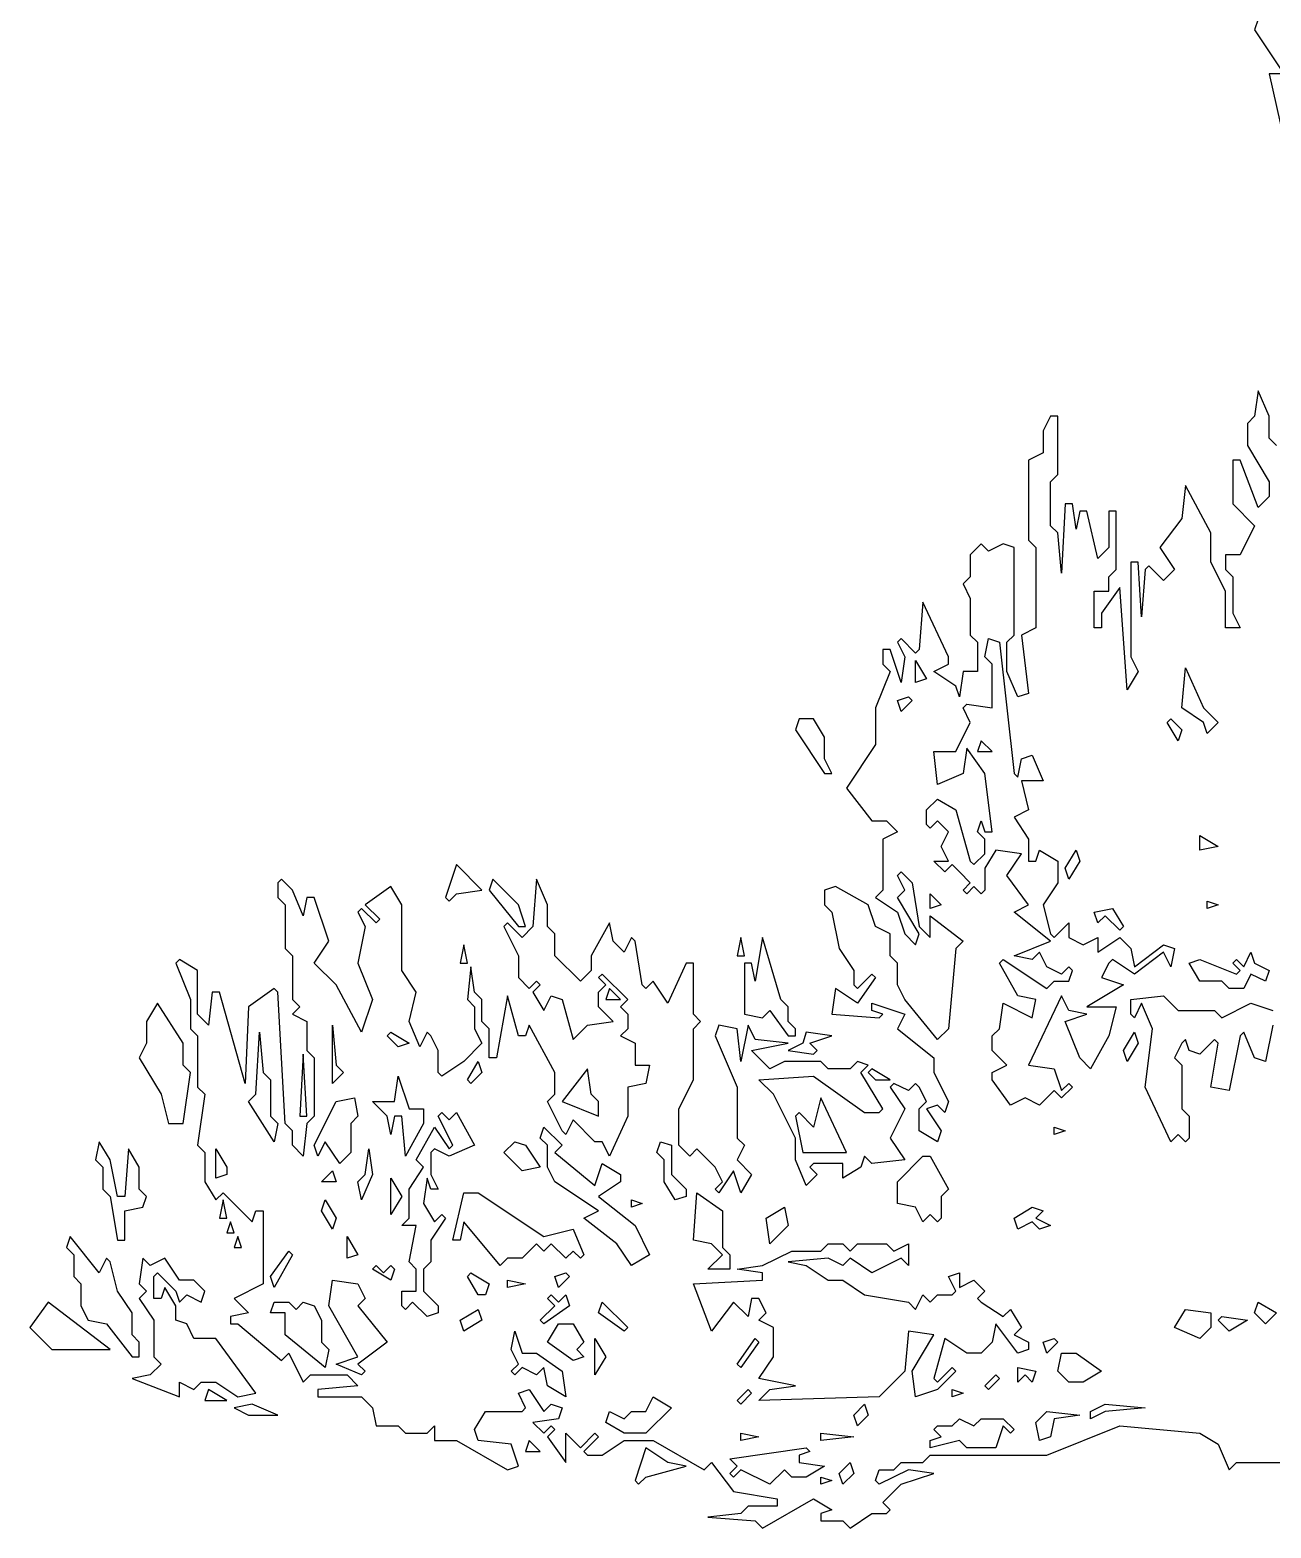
# Model space of a CAD drawing. Header units: millimetres. Extents: x -1921 to 1919, y -2 to 9002.
# Drawn here: x -1837 to -1088, y 4000 to 4905 of the extents above; entities that cross this region are included whole.
import ezdxf

# ---------------------------------------------------------------- set-up
doc = ezdxf.new("R2010")
doc.units = ezdxf.units.MM
doc.layers.add('ALMOND-DRAW-PROFILE', color=7, linetype='Continuous', lineweight=25)

msp = doc.modelspace()

# ---------------------------------------------------------------- linework, layer by layer
at = {"layer": 'ALMOND-DRAW-PROFILE'}
for points in [[(-1095.29, 4911.69), (-1097.49, 4905.09), (-1079.88, 4878.67), (-1088.69, 4878.67), (-1079.88, 4839.04)], [(-1084.28, 4654.11), (-1088.69, 4658.51), (-1088.69, 4671.72), (-1095.29, 4687.13), (-1097.49, 4671.72), (-1101.9, 4667.32), (-1101.9, 4654.11), (-1088.69, 4632.09), (-1088.69, 4623.29), (-1095.29, 4616.68), (-1106.3, 4645.3), (-1110.7, 4645.3), (-1110.7, 4618.88), (-1097.49, 4605.68), (-1106.3, 4588.06), (-1115.11, 4588.06), (-1115.11, 4579.26), (-1110.7, 4574.85), (-1110.7, 4552.84), (-1106.3, 4544.03), (-1115.11, 4544.03), (-1115.11, 4566.05), (-1123.91, 4583.66), (-1123.91, 4601.27), (-1139.32, 4629.89), (-1141.52, 4610.08), (-1154.73, 4592.47), (-1145.93, 4579.26), (-1152.53, 4572.65), (-1161.34, 4581.46), (-1163.54, 4579.26), (-1165.74, 4550.64), (-1167.94, 4583.66), (-1172.35, 4583.66), (-1172.35, 4526.42), (-1167.94, 4517.61), (-1174.55, 4506.6), (-1178.95, 4568.25), (-1189.96, 4552.84), (-1189.96, 4544.03), (-1194.36, 4544.03), (-1194.36, 4566.05), (-1185.56, 4566.05), (-1185.56, 4574.85), (-1181.15, 4579.26), (-1181.15, 4614.48), (-1185.56, 4614.48), (-1185.56, 4592.47), (-1192.16, 4585.86), (-1198.77, 4614.48), (-1203.17, 4614.48), (-1205.37, 4603.47), (-1207.57, 4618.88), (-1211.97, 4618.88), (-1214.18, 4577.05), (-1216.38, 4601.27), (-1220.78, 4605.68), (-1220.78, 4632.09), (-1216.38, 4636.5), (-1216.38, 4671.72), (-1220.78, 4671.72), (-1225.18, 4662.92), (-1225.18, 4649.71), (-1233.99, 4645.3), (-1233.99, 4596.87), (-1229.59, 4592.47), (-1229.59, 4544.03), (-1238.39, 4539.63), (-1233.99, 4504.4), (-1240.6, 4502.2), (-1247.2, 4517.61), (-1247.2, 4535.23), (-1242.8, 4539.63), (-1242.8, 4592.47), (-1249.4, 4594.67), (-1258.21, 4590.26), (-1262.61, 4594.67), (-1269.22, 4588.06), (-1269.22, 4574.85), (-1273.62, 4570.45), (-1269.22, 4561.64), (-1269.22, 4539.63), (-1264.81, 4535.23), (-1264.81, 4517.61), (-1273.62, 4517.61), (-1275.82, 4502.2), (-1278.02, 4508.81), (-1291.23, 4517.61), (-1282.42, 4522.02), (-1282.42, 4526.42), (-1297.84, 4559.44), (-1300.04, 4530.82), (-1302.24, 4528.62), (-1311.05, 4537.43), (-1313.25, 4535.23), (-1308.84, 4526.42), (-1311.05, 4511.01), (-1317.65, 4530.82), (-1322.05, 4530.82), (-1322.05, 4522.02), (-1317.65, 4517.61), (-1326.46, 4495.6), (-1326.46, 4473.58), (-1344.07, 4447.16), (-1328.66, 4427.35), (-1319.85, 4427.35), (-1313.25, 4420.74), (-1322.05, 4416.34), (-1322.05, 4385.52), (-1326.46, 4381.12), (-1313.25, 4372.31), (-1308.84, 4359.1), (-1302.24, 4352.5), (-1300.04, 4359.1), (-1313.25, 4381.12), (-1308.84, 4385.52), (-1313.25, 4394.32), (-1311.05, 4396.53), (-1304.44, 4389.92), (-1300.04, 4363.5), (-1293.43, 4356.9), (-1293.43, 4370.11), (-1273.62, 4354.7), (-1278.02, 4350.29), (-1282.42, 4301.86), (-1289.03, 4295.25), (-1308.84, 4319.47), (-1313.25, 4328.28), (-1313.25, 4341.49), (-1317.65, 4345.89), (-1317.65, 4359.1), (-1326.46, 4363.5), (-1330.86, 4376.71), (-1350.67, 4387.72), (-1357.28, 4385.52), (-1357.28, 4376.71), (-1352.88, 4372.31), (-1348.47, 4350.29), (-1339.67, 4337.08), (-1339.67, 4328.28), (-1337.46, 4326.08), (-1328.66, 4334.88), (-1326.46, 4332.68), (-1337.46, 4317.27), (-1350.67, 4326.08), (-1352.88, 4310.67), (-1324.25, 4308.46), (-1322.05, 4310.67), (-1328.66, 4312.87), (-1328.66, 4317.27), (-1308.84, 4310.67), (-1313.25, 4301.86), (-1291.23, 4284.25), (-1291.23, 4275.44), (-1282.42, 4257.83), (-1284.63, 4251.22), (-1289.03, 4255.63), (-1295.63, 4253.42), (-1286.83, 4240.22), (-1289.03, 4233.61), (-1300.04, 4240.22), (-1300.04, 4253.42), (-1295.63, 4257.83), (-1300.04, 4266.63), (-1302.24, 4268.84), (-1306.64, 4264.43), (-1315.45, 4268.84), (-1317.65, 4266.63), (-1308.84, 4253.42), (-1317.65, 4235.81), (-1308.84, 4222.6), (-1328.66, 4220.4), (-1333.06, 4224.8), (-1335.26, 4218.2), (-1346.27, 4211.59), (-1346.27, 4220.4), (-1363.88, 4220.4), (-1366.08, 4218.2), (-1361.68, 4213.8), (-1368.29, 4207.19), (-1374.89, 4222.6), (-1374.89, 4235.81), (-1388.1, 4262.23), (-1396.91, 4271.04), (-1363.88, 4273.24), (-1333.06, 4251.22), (-1324.25, 4251.22), (-1322.05, 4253.42), (-1335.26, 4275.44), (-1330.86, 4279.84), (-1337.46, 4282.05), (-1341.87, 4277.64), (-1355.08, 4277.64), (-1359.48, 4282.05), (-1381.5, 4282.05), (-1390.3, 4277.64), (-1401.31, 4288.65), (-1379.29, 4293.05), (-1399.11, 4295.25), (-1403.51, 4304.06), (-1407.91, 4282.05), (-1410.12, 4301.86), (-1421.12, 4304.06), (-1423.33, 4297.46), (-1410.12, 4266.63), (-1410.12, 4235.81), (-1405.71, 4231.41), (-1410.12, 4222.6), (-1401.31, 4213.8), (-1407.91, 4202.79), (-1412.32, 4216), (-1421.12, 4202.79), (-1423.33, 4204.99), (-1418.92, 4209.39), (-1423.33, 4218.2), (-1434.33, 4229.21), (-1438.74, 4224.8), (-1445.34, 4231.41), (-1445.34, 4253.42), (-1436.53, 4271.04), (-1436.53, 4301.86), (-1432.13, 4306.26), (-1436.53, 4310.67), (-1436.53, 4341.49), (-1440.94, 4341.49), (-1451.95, 4317.27), (-1460.75, 4330.48), (-1465.15, 4326.08), (-1467.36, 4328.28), (-1471.76, 4354.7), (-1473.96, 4356.9), (-1478.36, 4348.09), (-1484.97, 4354.7), (-1487.17, 4365.7), (-1498.18, 4345.89), (-1498.18, 4337.08), (-1504.78, 4330.48), (-1520.19, 4345.89), (-1520.19, 4359.1), (-1524.6, 4363.5), (-1524.6, 4376.71), (-1531.2, 4392.12), (-1533.4, 4363.5), (-1540.01, 4356.9), (-1548.81, 4365.7), (-1551.02, 4363.5), (-1542.21, 4345.89), (-1542.21, 4332.68), (-1535.6, 4326.08), (-1531.2, 4330.48), (-1529, 4328.28), (-1533.4, 4323.87), (-1526.8, 4312.87), (-1522.4, 4321.67), (-1515.79, 4319.47), (-1509.19, 4295.25), (-1500.38, 4304.06), (-1484.97, 4306.26), (-1493.78, 4315.07), (-1493.78, 4323.87), (-1489.37, 4328.28), (-1493.78, 4332.68), (-1491.57, 4334.88), (-1476.16, 4319.47), (-1480.57, 4315.07), (-1476.16, 4310.67), (-1476.16, 4301.86), (-1480.57, 4297.46), (-1471.76, 4293.05), (-1471.76, 4279.84), (-1462.95, 4279.84), (-1465.15, 4268.84), (-1476.16, 4266.63), (-1476.16, 4249.02), (-1487.17, 4224.8), (-1491.57, 4233.61), (-1495.98, 4233.61), (-1509.19, 4246.82), (-1513.59, 4238.01), (-1515.79, 4240.22), (-1524.6, 4257.83), (-1520.19, 4262.23), (-1520.19, 4275.44), (-1535.6, 4304.06), (-1537.81, 4297.46), (-1542.21, 4297.46), (-1548.81, 4321.67), (-1555.42, 4284.25), (-1559.82, 4284.25), (-1559.82, 4301.86), (-1564.23, 4306.26), (-1564.23, 4319.47), (-1568.63, 4323.87), (-1570.83, 4339.29), (-1573.03, 4319.47), (-1568.63, 4315.07), (-1568.63, 4301.86), (-1564.23, 4293.05), (-1575.23, 4282.05), (-1588.44, 4273.24), (-1590.64, 4275.44), (-1590.64, 4288.65), (-1595.05, 4297.46), (-1597.25, 4299.66), (-1601.65, 4290.85), (-1608.26, 4306.26), (-1603.85, 4323.87), (-1612.66, 4337.08), (-1612.66, 4376.71), (-1619.26, 4387.72), (-1634.68, 4376.71), (-1625.87, 4367.91), (-1628.07, 4365.7), (-1636.88, 4374.51), (-1639.08, 4372.31), (-1634.68, 4363.5), (-1639.08, 4341.49), (-1630.27, 4319.47), (-1636.88, 4299.66), (-1652.29, 4328.28), (-1665.5, 4341.49), (-1656.69, 4354.7), (-1665.5, 4381.12), (-1669.9, 4381.12), (-1672.1, 4370.11), (-1678.71, 4385.52), (-1685.31, 4392.12), (-1687.51, 4389.92), (-1687.51, 4381.12), (-1683.11, 4376.71), (-1683.11, 4350.29), (-1678.71, 4345.89), (-1678.71, 4319.47), (-1674.3, 4315.07), (-1678.71, 4310.67), (-1669.9, 4306.26), (-1669.9, 4288.65), (-1665.5, 4284.25), (-1665.5, 4249.02), (-1669.9, 4244.62), (-1672.1, 4224.8), (-1678.71, 4231.41), (-1678.71, 4240.22), (-1683.11, 4244.62), (-1687.51, 4323.87), (-1689.71, 4326.08), (-1705.13, 4315.07), (-1707.33, 4268.84), (-1722.74, 4323.87), (-1727.14, 4323.87), (-1729.34, 4304.06), (-1735.95, 4310.67), (-1735.95, 4337.08), (-1746.96, 4343.69), (-1749.16, 4341.49), (-1740.35, 4319.47), (-1740.35, 4301.86), (-1735.95, 4297.46), (-1735.95, 4266.63), (-1731.54, 4262.23), (-1735.95, 4231.41), (-1731.54, 4227.01), (-1731.54, 4209.39), (-1724.94, 4198.39), (-1720.54, 4202.79), (-1702.92, 4185.18), (-1700.72, 4191.78), (-1696.32, 4191.78), (-1696.32, 4147.75), (-1713.93, 4138.94), (-1705.13, 4130.14), (-1716.13, 4127.94), (-1716.13, 4123.53), (-1711.73, 4123.53), (-1685.31, 4101.52), (-1680.91, 4105.92), (-1672.1, 4088.31), (-1667.7, 4092.71), (-1645.68, 4092.71), (-1639.08, 4086.11), (-1663.3, 4083.9), (-1663.3, 4079.5), (-1636.88, 4079.5), (-1630.27, 4072.9), (-1628.07, 4061.89), (-1614.86, 4061.89), (-1610.46, 4057.49), (-1597.25, 4057.49), (-1592.85, 4061.89), (-1592.85, 4053.08), (-1579.64, 4053.08), (-1548.81, 4035.47), (-1542.21, 4037.67), (-1546.61, 4050.88), (-1566.43, 4053.08), (-1568.63, 4059.69), (-1562.02, 4070.69), (-1540.01, 4070.69), (-1537.81, 4072.9), (-1542.21, 4081.7), (-1535.6, 4083.9), (-1526.8, 4070.69), (-1522.4, 4075.1), (-1515.79, 4072.9), (-1517.99, 4066.29), (-1533.4, 4064.09), (-1526.8, 4057.49), (-1522.4, 4061.89), (-1520.19, 4059.69), (-1524.6, 4055.28), (-1513.59, 4039.87), (-1513.59, 4057.49), (-1504.78, 4048.68), (-1495.98, 4057.49), (-1493.78, 4055.28), (-1502.58, 4046.48), (-1500.38, 4044.28), (-1491.57, 4044.28), (-1478.36, 4053.08), (-1460.75, 4053.08), (-1429.93, 4035.47), (-1425.53, 4039.87), (-1412.32, 4022.26), (-1385.9, 4017.86), (-1385.9, 4013.45), (-1403.51, 4013.45), (-1407.91, 4009.05), (-1427.73, 4006.85), (-1399.11, 4004.65), (-1394.7, 4000.24), (-1363.88, 4017.86), (-1352.88, 4011.25), (-1359.48, 4009.05), (-1359.48, 4004.65), (-1346.27, 4004.65), (-1341.87, 4000.24), (-1328.66, 4009.05), (-1319.85, 4009.05), (-1317.65, 4011.25), (-1322.05, 4015.66), (-1311.05, 4026.66), (-1291.23, 4033.27), (-1306.64, 4035.47), (-1324.25, 4026.66), (-1326.46, 4028.86), (-1324.25, 4035.47), (-1315.45, 4035.47), (-1311.05, 4039.87), (-1297.84, 4039.87), (-1293.43, 4044.28), (-1222.98, 4044.28), (-1178.95, 4061.89), (-1130.52, 4057.49), (-1119.51, 4050.88), (-1112.9, 4035.47), (-1108.5, 4039.87), (-1060.07, 4039.87)], [(-1086.49, 4304.06), (-1090.89, 4282.05), (-1097.49, 4284.25), (-1104.1, 4299.66), (-1106.3, 4297.46), (-1112.9, 4264.43), (-1123.91, 4266.63), (-1119.51, 4293.05), (-1121.71, 4295.25), (-1130.52, 4286.45), (-1137.12, 4288.65), (-1139.32, 4295.25), (-1141.52, 4293.05), (-1145.93, 4284.25), (-1141.52, 4279.84), (-1141.52, 4253.42), (-1137.12, 4249.02), (-1137.12, 4235.81), (-1139.32, 4233.61), (-1143.73, 4238.01), (-1148.13, 4233.61), (-1163.54, 4266.63), (-1159.14, 4301.86), (-1165.74, 4317.27), (-1170.15, 4308.46), (-1172.35, 4310.67), (-1172.35, 4319.47), (-1152.53, 4321.67), (-1143.73, 4312.87), (-1121.71, 4312.87), (-1117.31, 4308.46), (-1099.7, 4317.27), (-1086.49, 4312.87)]]:
    msp.add_lwpolyline(points, dxfattribs=at)
for points in [[(-1245, 4255.63), (-1256.01, 4271.04), (-1256.01, 4275.44), (-1247.2, 4279.84), (-1256.01, 4288.65), (-1256.01, 4297.46), (-1251.6, 4301.86), (-1249.4, 4317.27), (-1231.79, 4308.46), (-1229.59, 4319.47), (-1240.6, 4321.67), (-1251.6, 4341.49), (-1249.4, 4343.69), (-1222.98, 4326.08), (-1218.58, 4330.48), (-1209.77, 4330.48), (-1207.57, 4337.08), (-1209.77, 4339.29), (-1214.18, 4334.88), (-1222.98, 4339.29), (-1227.39, 4348.09), (-1231.79, 4343.69), (-1242.8, 4345.89), (-1220.78, 4354.7), (-1242.8, 4372.31), (-1233.99, 4376.71), (-1247.2, 4394.32), (-1238.39, 4407.53), (-1253.8, 4409.74), (-1260.41, 4398.73), (-1260.41, 4385.52), (-1262.61, 4383.32), (-1267.01, 4387.72), (-1271.42, 4383.32), (-1273.62, 4385.52), (-1269.22, 4389.92), (-1275.82, 4396.53), (-1280.22, 4400.93), (-1284.63, 4396.53), (-1291.23, 4403.13), (-1282.42, 4403.13), (-1286.83, 4411.94), (-1282.42, 4420.74), (-1289.03, 4427.35), (-1293.43, 4422.95), (-1295.63, 4425.15), (-1295.63, 4433.95), (-1289.03, 4440.56), (-1278.02, 4433.95), (-1269.22, 4403.13), (-1267.01, 4400.93), (-1260.41, 4407.53), (-1260.41, 4416.34), (-1264.81, 4420.74), (-1262.61, 4427.35), (-1260.41, 4420.74), (-1256.01, 4420.74), (-1260.41, 4455.97), (-1271.42, 4471.38), (-1273.62, 4455.97), (-1289.03, 4449.36), (-1291.23, 4469.18), (-1278.02, 4469.18), (-1269.22, 4486.79), (-1273.62, 4495.6), (-1271.42, 4497.8), (-1256.01, 4495.6), (-1256.01, 4522.02), (-1260.41, 4526.42), (-1258.21, 4537.43), (-1251.6, 4535.23), (-1242.8, 4455.97), (-1240.6, 4453.77), (-1238.39, 4464.77), (-1231.79, 4466.98), (-1225.18, 4451.57), (-1238.39, 4451.57), (-1233.99, 4433.95), (-1242.8, 4429.55), (-1233.99, 4416.34), (-1233.99, 4403.13), (-1229.59, 4403.13), (-1227.39, 4409.74), (-1216.38, 4403.13), (-1216.38, 4389.92), (-1225.18, 4376.71), (-1220.78, 4359.1), (-1218.58, 4356.9), (-1209.77, 4365.7), (-1209.77, 4356.9), (-1200.97, 4352.5), (-1192.16, 4356.9), (-1192.16, 4348.09), (-1178.95, 4356.9), (-1172.35, 4350.29), (-1170.15, 4339.29), (-1152.53, 4352.5), (-1145.93, 4350.29), (-1148.13, 4339.29), (-1152.53, 4348.09), (-1170.15, 4334.88), (-1183.35, 4343.69), (-1185.56, 4341.49), (-1189.96, 4332.68), (-1176.75, 4328.28), (-1198.77, 4315.07), (-1181.15, 4315.07), (-1185.56, 4297.46), (-1196.56, 4277.64), (-1203.17, 4284.25), (-1211.97, 4306.26), (-1198.77, 4310.67), (-1209.77, 4312.87), (-1214.18, 4321.67), (-1233.99, 4279.84), (-1218.58, 4277.64), (-1214.18, 4264.43), (-1209.77, 4268.84), (-1207.57, 4266.63), (-1214.18, 4260.03), (-1218.58, 4264.43), (-1227.39, 4255.63), (-1236.19, 4260.03)], [(-1302.24, 4511.01), (-1302.24, 4524.22), (-1295.63, 4513.21)], [(-1126.11, 4480.19), (-1128.32, 4486.79), (-1141.52, 4495.6), (-1139.32, 4519.81), (-1128.32, 4495.6), (-1119.51, 4486.79)], [(-1311.05, 4493.4), (-1313.25, 4500), (-1306.64, 4502.2), (-1304.44, 4500)], [(-1357.28, 4455.97), (-1352.88, 4455.97), (-1357.28, 4464.77), (-1357.28, 4477.98), (-1363.88, 4488.99), (-1372.69, 4488.99), (-1374.89, 4482.39)], [(-1143.73, 4475.78), (-1150.33, 4486.79), (-1148.13, 4488.99), (-1141.52, 4482.39)], [(-1264.81, 4469.18), (-1256.01, 4469.18), (-1262.61, 4475.78)], [(-1130.52, 4409.74), (-1130.52, 4418.54), (-1119.51, 4411.94)], [(-1209.77, 4392.12), (-1211.97, 4398.73), (-1205.37, 4409.74), (-1203.17, 4403.13)], [(-1586.24, 4381.12), (-1584.04, 4378.91), (-1579.64, 4383.32), (-1564.23, 4385.52), (-1579.64, 4400.93)], [(-1542.21, 4363.5), (-1537.81, 4363.5), (-1542.21, 4376.71), (-1557.62, 4392.12), (-1559.82, 4385.52)], [(-1293.43, 4374.51), (-1293.43, 4383.32), (-1286.83, 4376.71)], [(-1178.95, 4361.3), (-1187.76, 4370.11), (-1192.16, 4365.7), (-1194.36, 4372.31), (-1183.35, 4374.51), (-1176.75, 4363.5)], [(-1126.11, 4374.51), (-1126.11, 4378.91), (-1119.51, 4376.71)], [(-1577.43, 4341.49), (-1573.03, 4341.49), (-1575.23, 4352.5)], [(-1410.12, 4345.89), (-1405.71, 4345.89), (-1407.91, 4356.9)], [(-1379.29, 4297.46), (-1374.89, 4297.46), (-1374.89, 4301.86), (-1379.29, 4306.26), (-1379.29, 4315.07), (-1383.7, 4319.47), (-1394.7, 4356.9), (-1399.11, 4330.48), (-1401.31, 4341.49), (-1405.71, 4341.49), (-1405.71, 4310.67), (-1394.7, 4308.46), (-1390.3, 4312.87)], [(-1112.9, 4326.08), (-1117.31, 4330.48), (-1130.52, 4330.48), (-1137.12, 4341.49), (-1130.52, 4343.69), (-1108.5, 4334.88), (-1106.3, 4337.08), (-1110.7, 4341.49), (-1108.5, 4343.69), (-1104.1, 4339.29), (-1099.7, 4348.09), (-1097.49, 4341.49), (-1088.69, 4337.08), (-1090.89, 4330.48), (-1099.7, 4334.88), (-1104.1, 4326.08)], [(-1489.37, 4319.47), (-1480.57, 4319.47), (-1487.17, 4326.08)], [(-1753.56, 4244.62), (-1744.75, 4244.62), (-1740.35, 4275.44), (-1744.75, 4279.84), (-1744.75, 4293.05), (-1760.16, 4317.27), (-1766.77, 4306.26), (-1766.77, 4293.05), (-1771.17, 4284.25), (-1757.96, 4262.23)], [(-1689.71, 4233.61), (-1705.13, 4257.83), (-1700.72, 4262.23), (-1698.52, 4299.66), (-1696.32, 4275.44), (-1691.92, 4271.04), (-1691.92, 4249.02), (-1687.51, 4244.62)], [(-1654.49, 4268.84), (-1654.49, 4304.06), (-1652.29, 4279.84), (-1647.88, 4275.44)], [(-1614.86, 4290.85), (-1621.47, 4297.46), (-1619.26, 4299.66), (-1608.26, 4293.05)], [(-1379.29, 4288.65), (-1363.88, 4286.45), (-1361.68, 4288.65), (-1366.08, 4293.05), (-1352.88, 4297.46), (-1368.29, 4299.66), (-1370.49, 4293.05)], [(-1174.55, 4282.05), (-1176.75, 4288.65), (-1170.15, 4299.66), (-1167.94, 4293.05)], [(-1674.3, 4249.02), (-1669.9, 4249.02), (-1672.1, 4286.45)], [(-1570.83, 4268.84), (-1573.03, 4271.04), (-1566.43, 4282.05), (-1564.23, 4275.44)], [(-1610.46, 4224.8), (-1612.66, 4249.02), (-1617.06, 4249.02), (-1619.26, 4238.01), (-1621.47, 4249.02), (-1630.27, 4257.83), (-1617.06, 4257.83), (-1614.86, 4273.24), (-1608.26, 4253.42), (-1599.45, 4253.42), (-1599.45, 4244.62)], [(-1493.78, 4249.02), (-1493.78, 4257.83), (-1498.18, 4262.23), (-1500.38, 4277.64), (-1515.79, 4257.83)], [(-1326.46, 4271.04), (-1317.65, 4271.04), (-1328.66, 4277.64), (-1330.86, 4275.44)], [(-1650.09, 4220.4), (-1658.89, 4233.61), (-1663.3, 4224.8), (-1665.5, 4231.41), (-1652.29, 4257.83), (-1641.28, 4260.03), (-1639.08, 4249.02), (-1643.48, 4244.62), (-1643.48, 4227.01)], [(-1370.49, 4227.01), (-1344.07, 4227.01), (-1359.48, 4260.03), (-1363.88, 4242.42), (-1372.69, 4251.22), (-1374.89, 4249.02)], [(-1597.25, 4127.94), (-1606.06, 4136.74), (-1610.46, 4132.34), (-1612.66, 4134.54), (-1612.66, 4143.35), (-1603.85, 4143.35), (-1603.85, 4156.56), (-1608.26, 4160.96), (-1603.85, 4182.97), (-1612.66, 4182.97), (-1608.26, 4187.38), (-1608.26, 4204.99), (-1599.45, 4218.2), (-1603.85, 4222.6), (-1592.85, 4242.42), (-1584.04, 4229.21), (-1581.84, 4231.41), (-1590.64, 4249.02), (-1588.44, 4251.22), (-1584.04, 4246.82), (-1579.64, 4251.22), (-1568.63, 4231.41), (-1584.04, 4224.8), (-1592.85, 4229.21), (-1595.05, 4227.01), (-1595.05, 4213.8), (-1590.64, 4204.99), (-1595.05, 4204.99), (-1597.25, 4211.59), (-1599.45, 4196.18), (-1592.85, 4185.18), (-1588.44, 4189.58), (-1586.24, 4187.38), (-1595.05, 4174.17), (-1595.05, 4160.96), (-1599.45, 4156.56), (-1599.45, 4143.35), (-1590.64, 4134.54), (-1590.64, 4130.14)], [(-1473.96, 4158.76), (-1482.77, 4171.97), (-1502.58, 4187.38), (-1493.78, 4191.78), (-1520.19, 4209.39), (-1524.6, 4218.2), (-1524.6, 4231.41), (-1529, 4235.81), (-1526.8, 4242.42), (-1515.79, 4231.41), (-1520.19, 4227.01), (-1495.98, 4207.19), (-1491.57, 4220.4), (-1480.57, 4213.8), (-1480.57, 4209.39), (-1493.78, 4200.59), (-1471.76, 4182.97), (-1462.95, 4165.36)], [(-1218.58, 4238.01), (-1218.58, 4242.42), (-1211.97, 4240.22)], [(-1784.38, 4174.17), (-1779.98, 4174.17), (-1779.98, 4191.78), (-1768.97, 4193.98), (-1766.77, 4200.59), (-1771.17, 4204.99), (-1771.17, 4218.2), (-1777.78, 4229.21), (-1779.98, 4200.59), (-1784.38, 4200.59), (-1788.79, 4222.6), (-1795.39, 4233.61), (-1797.59, 4222.6), (-1793.19, 4218.2), (-1793.19, 4204.99), (-1788.79, 4200.59)], [(-1724.94, 4211.59), (-1724.94, 4229.21), (-1718.33, 4218.2), (-1718.33, 4213.8)], [(-1636.88, 4198.39), (-1639.08, 4209.39), (-1634.68, 4213.8), (-1632.47, 4229.21), (-1630.27, 4213.8)], [(-1540.01, 4216), (-1551.02, 4227.01), (-1544.41, 4233.61), (-1537.81, 4231.41), (-1529, 4218.2)], [(-1447.54, 4198.39), (-1454.15, 4209.39), (-1454.15, 4222.6), (-1458.55, 4227.01), (-1456.35, 4233.61), (-1449.74, 4231.41), (-1449.74, 4213.8), (-1440.94, 4204.99), (-1440.94, 4200.59)], [(-1297.84, 4185.18), (-1302.24, 4193.98), (-1313.25, 4196.18), (-1313.25, 4209.39), (-1297.84, 4224.8), (-1293.43, 4224.8), (-1282.42, 4204.99), (-1286.83, 4200.59), (-1286.83, 4187.38), (-1289.03, 4185.18), (-1293.43, 4189.58)], [(-1661.09, 4209.39), (-1654.49, 4216), (-1652.29, 4209.39)], [(-1619.26, 4189.58), (-1619.26, 4211.59), (-1612.66, 4200.59)], [(-1553.22, 4158.76), (-1575.23, 4185.18), (-1577.43, 4174.17), (-1581.84, 4174.17), (-1575.23, 4202.79), (-1566.43, 4202.79), (-1526.8, 4176.37), (-1509.19, 4180.77), (-1502.58, 4165.36), (-1504.78, 4163.16), (-1509.19, 4167.56), (-1513.59, 4163.16), (-1522.4, 4171.97), (-1526.8, 4167.56), (-1531.2, 4171.97), (-1540.01, 4163.16), (-1548.81, 4163.16)], [(-1427.73, 4156.56), (-1418.92, 4165.36), (-1425.53, 4171.97), (-1436.53, 4174.17), (-1434.33, 4202.79), (-1418.92, 4191.78), (-1418.92, 4169.77), (-1414.52, 4165.36), (-1414.52, 4156.56)], [(-1722.74, 4187.38), (-1718.33, 4187.38), (-1720.54, 4198.39)], [(-1654.49, 4180.77), (-1661.09, 4191.78), (-1658.89, 4198.39), (-1652.29, 4187.38)], [(-1473.96, 4193.98), (-1473.96, 4198.39), (-1467.36, 4196.18)], [(-1390.3, 4171.97), (-1392.5, 4187.38), (-1381.5, 4193.98), (-1379.29, 4182.97)], [(-1240.6, 4180.77), (-1242.8, 4187.38), (-1231.79, 4193.98), (-1225.18, 4191.78), (-1229.59, 4187.38), (-1220.78, 4182.97), (-1227.39, 4180.77), (-1231.79, 4185.18)], [(-1718.33, 4178.57), (-1713.93, 4178.57), (-1716.13, 4185.18)], [(-1775.58, 4103.72), (-1771.17, 4103.72), (-1771.17, 4112.52), (-1775.58, 4116.93), (-1775.58, 4130.14), (-1784.38, 4143.35), (-1788.79, 4160.96), (-1790.99, 4163.16), (-1795.39, 4154.35), (-1813, 4176.37), (-1815.2, 4169.77), (-1810.8, 4165.36), (-1810.8, 4152.15), (-1806.4, 4147.75), (-1806.4, 4134.54), (-1801.99, 4125.73), (-1790.99, 4123.53)], [(-1713.93, 4169.77), (-1709.53, 4169.77), (-1711.73, 4176.37)], [(-1645.68, 4163.16), (-1645.68, 4176.37), (-1639.08, 4165.36)], [(-1396.91, 4077.3), (-1390.3, 4083.9), (-1374.89, 4086.11), (-1396.91, 4090.51), (-1388.1, 4103.72), (-1388.1, 4121.33), (-1396.91, 4125.73), (-1392.5, 4130.14), (-1396.91, 4138.94), (-1401.31, 4138.94), (-1403.51, 4127.94), (-1412.32, 4136.74), (-1425.53, 4119.13), (-1436.53, 4147.75), (-1394.7, 4149.95), (-1394.7, 4154.35), (-1410.12, 4156.56), (-1394.7, 4158.76), (-1377.09, 4167.56), (-1359.48, 4167.56), (-1355.08, 4171.97), (-1346.27, 4171.97), (-1341.87, 4167.56), (-1337.46, 4171.97), (-1319.85, 4171.97), (-1315.45, 4167.56), (-1306.64, 4171.97), (-1306.64, 4158.76), (-1311.05, 4163.16), (-1328.66, 4154.35), (-1341.87, 4163.16), (-1346.27, 4158.76), (-1355.08, 4163.16), (-1379.29, 4160.96), (-1368.29, 4158.76), (-1355.08, 4149.95), (-1346.27, 4149.95), (-1333.06, 4141.14), (-1306.64, 4136.74), (-1302.24, 4132.34), (-1297.84, 4141.14), (-1293.43, 4136.74), (-1289.03, 4141.14), (-1280.22, 4141.14), (-1278.02, 4143.35), (-1282.42, 4152.15), (-1275.82, 4154.35), (-1275.82, 4145.55), (-1267.01, 4149.95), (-1260.41, 4143.35), (-1264.81, 4138.94), (-1262.61, 4136.74), (-1249.4, 4127.94), (-1245, 4132.34), (-1238.39, 4121.33), (-1242.8, 4116.93), (-1233.99, 4112.52), (-1233.99, 4108.12), (-1240.6, 4105.92), (-1253.8, 4123.53), (-1256.01, 4112.52), (-1262.61, 4105.92), (-1271.42, 4105.92), (-1284.63, 4114.73), (-1291.23, 4090.51), (-1289.03, 4088.31), (-1280.22, 4097.11), (-1278.02, 4094.91), (-1289.03, 4083.9), (-1302.24, 4079.5), (-1304.44, 4094.91), (-1291.23, 4116.93), (-1306.64, 4119.13), (-1308.84, 4094.91), (-1324.25, 4079.5)], [(-1746.96, 4079.5), (-1746.96, 4088.31), (-1738.15, 4083.9), (-1733.75, 4088.31), (-1724.94, 4088.31), (-1711.73, 4079.5), (-1700.72, 4081.7), (-1724.94, 4114.73), (-1738.15, 4114.73), (-1742.55, 4123.53), (-1749.16, 4125.73), (-1749.16, 4134.54), (-1755.76, 4145.55), (-1757.96, 4138.94), (-1762.37, 4138.94), (-1762.37, 4152.15), (-1760.16, 4154.35), (-1749.16, 4143.35), (-1746.96, 4136.74), (-1742.55, 4141.14), (-1733.75, 4136.74), (-1731.54, 4143.35), (-1738.15, 4149.95), (-1746.96, 4149.95), (-1755.76, 4163.16), (-1764.57, 4158.76), (-1768.97, 4163.16), (-1771.17, 4147.75), (-1766.77, 4143.35), (-1771.17, 4138.94), (-1762.37, 4125.73), (-1762.37, 4103.72), (-1757.96, 4099.32), (-1764.57, 4092.71), (-1775.58, 4090.51)], [(-1689.71, 4145.55), (-1691.92, 4152.15), (-1680.91, 4167.56), (-1678.71, 4165.36)], [(-1630.27, 4156.56), (-1628.07, 4158.76), (-1623.67, 4154.35), (-1619.26, 4158.76), (-1617.06, 4156.56), (-1619.26, 4149.95)], [(-1566.43, 4141.14), (-1573.03, 4152.15), (-1570.83, 4154.35), (-1559.82, 4147.75), (-1562.02, 4141.14)], [(-1517.99, 4145.55), (-1520.19, 4152.15), (-1513.59, 4154.35), (-1511.39, 4152.15)], [(-1636.88, 4092.71), (-1652.29, 4099.32), (-1639.08, 4103.72), (-1656.69, 4134.54), (-1654.49, 4149.95), (-1639.08, 4147.75), (-1634.68, 4138.94), (-1639.08, 4134.54), (-1621.47, 4112.52), (-1639.08, 4099.32), (-1634.68, 4094.91)], [(-1548.81, 4145.55), (-1548.81, 4149.95), (-1537.81, 4147.75)], [(-1824.01, 4108.12), (-1788.79, 4108.12), (-1826.21, 4136.74), (-1837.22, 4121.33)], [(-1658.89, 4097.11), (-1683.11, 4116.93), (-1683.11, 4130.14), (-1691.92, 4130.14), (-1689.71, 4136.74), (-1680.91, 4136.74), (-1676.51, 4132.34), (-1672.1, 4136.74), (-1665.5, 4134.54), (-1661.09, 4125.73), (-1661.09, 4112.52), (-1656.69, 4108.12)], [(-1526.8, 4123.53), (-1529, 4125.73), (-1520.19, 4134.54), (-1524.6, 4138.94), (-1522.4, 4141.14), (-1517.99, 4136.74), (-1513.59, 4141.14), (-1511.39, 4134.54)], [(-1478.36, 4119.13), (-1493.78, 4130.14), (-1491.57, 4136.74), (-1476.16, 4121.33)], [(-1090.89, 4123.53), (-1097.49, 4130.14), (-1095.29, 4136.74), (-1084.28, 4130.14)], [(-1575.23, 4119.13), (-1577.43, 4125.73), (-1566.43, 4132.34), (-1564.23, 4125.73)], [(-1130.52, 4114.73), (-1145.93, 4121.33), (-1139.32, 4132.34), (-1123.91, 4130.14), (-1123.91, 4121.33)], [(-1112.9, 4119.13), (-1119.51, 4125.73), (-1117.31, 4127.94), (-1101.9, 4125.73)], [(-1513.59, 4079.5), (-1524.6, 4086.11), (-1526.8, 4097.11), (-1531.2, 4092.71), (-1540.01, 4097.11), (-1544.41, 4092.71), (-1546.61, 4094.91), (-1542.21, 4099.32), (-1546.61, 4108.12), (-1544.41, 4119.13), (-1540.01, 4105.92), (-1531.2, 4105.92), (-1515.79, 4094.91)], [(-1509.19, 4101.52), (-1524.6, 4112.52), (-1517.99, 4123.53), (-1509.19, 4123.53), (-1502.58, 4112.52), (-1506.98, 4108.12), (-1502.58, 4103.72)], [(-1495.98, 4092.71), (-1495.98, 4114.73), (-1489.37, 4103.72)], [(-1407.91, 4097.11), (-1410.12, 4099.32), (-1399.11, 4114.73), (-1396.91, 4112.52)], [(-1222.98, 4105.92), (-1225.18, 4112.52), (-1218.58, 4114.73), (-1216.38, 4112.52)], [(-1209.77, 4088.31), (-1216.38, 4094.91), (-1214.18, 4105.92), (-1205.37, 4105.92), (-1189.96, 4094.91), (-1200.97, 4088.31)], [(-1258.21, 4083.9), (-1260.41, 4086.11), (-1253.8, 4092.71), (-1251.6, 4090.51)], [(-1240.6, 4088.31), (-1240.6, 4097.11), (-1229.59, 4094.91), (-1231.79, 4088.31), (-1236.19, 4092.71)], [(-1731.54, 4077.3), (-1718.33, 4077.3), (-1729.34, 4083.9)], [(-1407.91, 4075.1), (-1410.12, 4077.3), (-1403.51, 4083.9), (-1401.31, 4081.7)], [(-1280.22, 4079.5), (-1280.22, 4083.9), (-1273.62, 4081.7)], [(-1705.13, 4068.49), (-1687.51, 4068.49), (-1702.92, 4075.1), (-1713.93, 4072.9)], [(-1478.36, 4057.49), (-1489.37, 4064.09), (-1487.17, 4070.69), (-1478.36, 4066.29), (-1473.96, 4070.69), (-1465.15, 4070.69), (-1460.75, 4079.5), (-1449.74, 4072.9), (-1465.15, 4057.49)], [(-1337.46, 4061.89), (-1339.67, 4068.49), (-1333.06, 4075.1), (-1330.86, 4068.49)], [(-1196.56, 4066.29), (-1196.56, 4070.69), (-1187.76, 4075.1), (-1163.54, 4072.9), (-1187.76, 4070.69)], [(-1293.43, 4048.68), (-1293.43, 4053.08), (-1286.83, 4055.28), (-1291.23, 4059.69), (-1289.03, 4061.89), (-1280.22, 4061.89), (-1275.82, 4066.29), (-1267.01, 4061.89), (-1262.61, 4066.29), (-1249.4, 4066.29), (-1242.8, 4059.69), (-1245, 4057.49), (-1249.4, 4061.89), (-1253.8, 4048.68), (-1271.42, 4048.68), (-1275.82, 4053.08)], [(-1227.39, 4053.08), (-1229.59, 4064.09), (-1222.98, 4070.69), (-1203.17, 4068.49), (-1218.58, 4066.29), (-1220.78, 4055.28)], [(-1407.91, 4053.08), (-1407.91, 4057.49), (-1396.91, 4055.28)], [(-1359.48, 4053.08), (-1359.48, 4057.49), (-1339.67, 4055.28)], [(-1537.81, 4046.48), (-1529, 4046.48), (-1535.6, 4053.08)], [(-1471.76, 4028.86), (-1469.56, 4026.66), (-1465.15, 4031.07), (-1440.94, 4037.67), (-1451.95, 4039.87), (-1465.15, 4048.68)], [(-1390.3, 4026.66), (-1407.91, 4035.47), (-1412.32, 4031.07), (-1414.52, 4033.27), (-1410.12, 4037.67), (-1414.52, 4042.07), (-1368.29, 4048.68), (-1366.08, 4046.48), (-1372.69, 4044.28), (-1372.69, 4039.87), (-1357.28, 4037.67), (-1368.29, 4031.07), (-1377.09, 4031.07), (-1381.5, 4035.47)], [(-1346.27, 4026.66), (-1348.47, 4033.27), (-1341.87, 4039.87), (-1339.67, 4033.27)], [(-1359.48, 4026.66), (-1359.48, 4031.07), (-1352.88, 4028.86)]]:
    msp.add_lwpolyline(points, close=True, dxfattribs=at)

doc.saveas('drawing.dxf')
